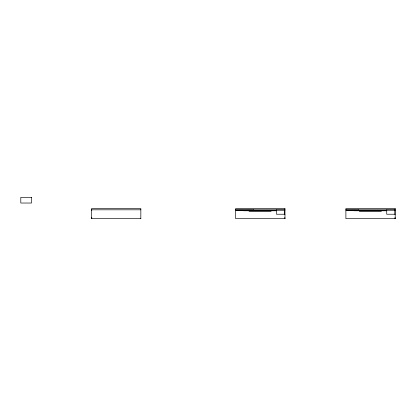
<?xml version="1.0" encoding="UTF-8"?>
<svg xmlns="http://www.w3.org/2000/svg" width="416" height="416" viewBox="0 0 416 416"><rect width="100%" height="100%" fill="white"/><g stroke="black" fill="none" stroke-linecap="round" stroke-linejoin="round"><path stroke-width="0.62" d="M91.546 209.81L140.858 209.81M235.643 209.81L284.96 209.81M345.888 209.81L395.2 209.81M91.546 210.132L91.863 210.132M235.643 210.132L253.51 210.132M276.489 210.132L284.96 210.132M345.888 210.132L358.394 210.132M386.729 210.132L395.2 210.132M243.682 210.454L276.489 210.454M353.928 210.454L386.729 210.454M249.746 210.704L271.076 210.704L271.076 211.292L249.101 211.292L249.101 210.704M276.489 210.777L243.682 210.777L243.682 210.132M386.729 210.777L353.928 210.777L353.928 210.132M284.96 214.23L276.489 214.23L276.489 209.81M395.2 214.23L386.729 214.23L386.729 209.81M91.546 217.474L91.863 217.474M284.638 217.474L284.96 217.474M394.878 217.474L395.2 217.474M91.546 218.332L91.863 218.332M284.638 218.332L284.96 218.332M394.878 218.332L395.2 218.332M140.858 218.655L91.546 218.655L91.546 208.593L140.858 208.593L140.821 218.655M395.164 218.332L395.164 218.655M394.878 209.81L394.878 214.23M358.394 209.81L358.394 210.454M357.5 210.132L357.5 210.454M356.606 210.132L356.606 210.454M355.711 210.132L355.711 210.454M354.822 210.132L354.822 210.454M353.033 210.132L353.033 210.454L352.139 210.454L352.139 210.132M351.244 210.132L351.244 210.454L350.355 210.454L350.355 210.132M349.461 210.132L349.461 210.454L348.566 210.454L348.566 210.132M347.672 210.132L347.672 210.454L346.778 210.454L346.778 210.132M284.924 218.332L284.924 218.655M284.638 209.81L284.638 214.23M253.51 209.81L253.51 210.454M252.616 210.132L252.616 210.454M251.727 210.132L251.727 210.454M250.832 210.132L250.832 210.454M249.938 210.132L249.938 210.454M249.044 210.132L249.044 210.454M248.149 210.132L248.149 210.454M247.26 210.132L247.26 210.454M246.366 210.132L246.366 210.454M245.471 210.132L245.471 210.454M244.577 210.132L244.577 210.454M242.793 210.132L242.793 210.454L241.899 210.454L241.899 210.132M241.004 210.132L241.004 210.454L240.11 210.454L240.11 210.132M239.216 210.132L239.216 210.454L238.326 210.454L238.326 210.132M237.432 210.132L237.432 210.454L236.538 210.454L236.538 210.132M91.577 218.332L91.577 218.655M31.522 197.345L20.8 197.345L20.8 203.029L31.522 203.029L31.522 197.345M284.96 208.593L235.643 208.593L235.643 218.655L284.96 218.655L284.96 208.593M395.2 208.593L345.888 208.593L345.888 218.655L395.2 218.655L395.2 208.593M381.316 210.704L359.341 210.704L359.341 211.292L381.316 211.292L381.316 210.704"/></g></svg>
